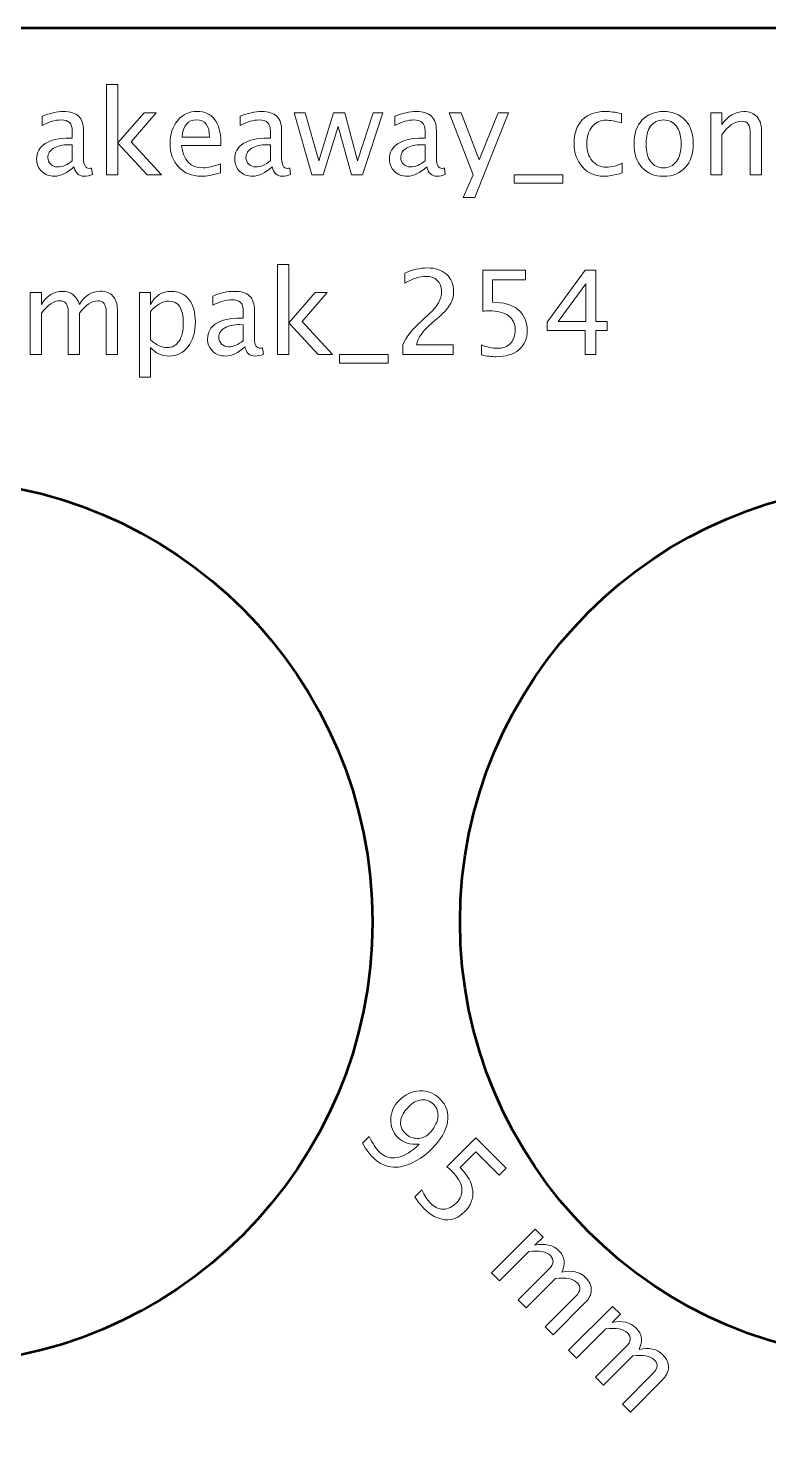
# Model space of a CAD drawing. Header units: centimetres. Extents: x -28.3 to 27.7, y -26.9 to 29.1.
# Drawn here: x 11.56 to 19.6, y -6.36 to 8.95 of the extents above; entities that cross this region are included whole.
import ezdxf

# ---------------------------------------------------------------- set-up
doc = ezdxf.new("R2010")
doc.units = ezdxf.units.CM
doc.header["$MEASUREMENT"] = 0
doc.layers.add('Layer 1', color=7, linetype='Continuous')

msp = doc.modelspace()

# ---------------------------------------------------------------- linework, layer by layer
at = {"layer": 'Layer 1', "lineweight": 53}
for centre, major_axis in [((10.5, -0.75), (0, 4.8)), ((21, -0.75), (0, 4.75))]:
    msp.add_ellipse(centre, major_axis=major_axis, ratio=1, dxfattribs=at)
msp.add_open_spline([(-6.7, -26.45), (-6.7, -26.45), (-6.7, 8.45), (-6.7, 8.45), (-6.7, 8.45), (-6.7, 8.72614), (-6.47614, 8.95), (-6.2, 8.95), (-6.2, 8.95), (-6.2, 8.95), (27.2, 8.95), (27.2, 8.95), (27.2, 8.95), (27.47614, 8.95), (27.7, 8.72614), (27.7, 8.45), (27.7, 8.45), (27.7, 8.45), (27.7, -26.45), (27.7, -26.45), (27.7, -26.45), (27.7, -26.72614), (27.47614, -26.95), (27.2, -26.95), (27.2, -26.95), (27.2, -26.95), (-6.2, -26.95), (-6.2, -26.95), (-6.2, -26.95), (-6.47614, -26.95), (-6.7, -26.72614), (-6.7, -26.45)], degree=3, knots=[0, 0, 0, 0, 0.11111111, 0.11111111, 0.11111111, 0.11111111, 0.22222222, 0.22222222, 0.22222222, 0.22222222, 0.33333333, 0.33333333, 0.33333333, 0.33333333, 0.44444444, 0.44444444, 0.44444444, 0.44444444, 0.55555556, 0.55555556, 0.55555556, 0.55555556, 0.66666667, 0.66666667, 0.66666667, 0.66666667, 0.77777778, 0.77777778, 0.77777778, 0.77777778, 1, 1, 1, 1], dxfattribs=at)
at = {"layer": 'Layer 1', "color": 5, "lineweight": 9}
for points, knots in [([(12.41229, 7.35875), (12.41229, 7.35875), (12.41229, 8.33792), (12.41229, 8.33792), (12.41229, 8.33792), (12.41229, 8.33792), (12.53421, 8.33792), (12.53421, 8.33792), (12.53421, 8.33792), (12.53421, 8.33792), (12.53421, 7.70525), (12.53421, 7.70525), (12.53421, 7.70525), (12.53421, 7.70525), (12.81996, 8.03185), (12.81996, 8.03185), (12.81996, 8.03185), (12.81996, 8.03185), (12.95162, 8.03185), (12.95162, 8.03185), (12.95162, 8.03185), (12.95162, 8.03185), (12.67857, 7.71774), (12.67857, 7.71774), (12.67857, 7.71774), (12.67857, 7.71774), (13.00877, 7.35875), (13.00877, 7.35875), (13.00877, 7.35875), (13.00877, 7.35875), (12.85171, 7.35875), (12.85171, 7.35875), (12.85171, 7.35875), (12.85171, 7.35875), (12.53421, 7.70398), (12.53421, 7.70398), (12.53421, 7.70398), (12.53421, 7.70398), (12.53421, 7.35875), (12.53421, 7.35875), (12.53421, 7.35875), (12.53421, 7.35875), (12.41229, 7.35875), (12.41229, 7.35875)], [0, 0, 0, 0, 0.08333333, 0.08333333, 0.08333333, 0.08333333, 0.16666667, 0.16666667, 0.16666667, 0.16666667, 0.25, 0.25, 0.25, 0.25, 0.33333333, 0.33333333, 0.33333333, 0.33333333, 0.41666667, 0.41666667, 0.41666667, 0.41666667, 0.5, 0.5, 0.5, 0.5, 0.58333333, 0.58333333, 0.58333333, 0.58333333, 0.66666667, 0.66666667, 0.66666667, 0.66666667, 0.75, 0.75, 0.75, 0.75, 0.83333333, 0.83333333, 0.83333333, 0.83333333, 1, 1, 1, 1]), ([(12.05796, 7.44448), (11.98473, 7.37717), (11.91424, 7.34351), (11.84651, 7.34351), (11.84651, 7.34351), (11.79084, 7.34351), (11.74448, 7.36087), (11.70787, 7.39579), (11.70787, 7.39579), (11.67104, 7.43072), (11.65262, 7.47474), (11.65262, 7.52787), (11.65262, 7.52787), (11.65262, 7.60132), (11.68352, 7.65784), (11.74533, 7.69721), (11.74533, 7.69721), (11.80714, 7.73658), (11.89583, 7.75626), (12.0114, 7.75626), (12.0114, 7.75626), (12.0114, 7.75626), (12.03997, 7.75626), (12.03997, 7.75626), (12.03997, 7.75626), (12.03997, 7.75626), (12.03997, 7.83733), (12.03997, 7.83733), (12.03997, 7.83733), (12.03997, 7.91543), (11.99933, 7.95438), (11.91784, 7.95438), (11.91784, 7.95438), (11.85476, 7.95438), (11.78576, 7.93448), (11.71104, 7.89469), (11.71104, 7.89469), (11.71104, 7.89469), (11.71104, 7.99502), (11.71104, 7.99502), (11.71104, 7.99502), (11.79317, 8.02889), (11.87064, 8.04582), (11.94324, 8.04582), (11.94324, 8.04582), (12.01796, 8.04582), (12.0732, 8.02889), (12.10855, 7.99481), (12.10855, 7.99481), (12.14411, 7.96073), (12.16189, 7.90824), (12.16189, 7.83733), (12.16189, 7.83733), (12.16189, 7.83733), (12.16189, 7.53316), (12.16189, 7.53316), (12.16189, 7.53316), (12.16189, 7.46353), (12.18327, 7.4286), (12.22624, 7.4286), (12.22624, 7.4286), (12.23153, 7.4286), (12.23936, 7.42945), (12.24973, 7.43114), (12.24973, 7.43114), (12.24973, 7.43114), (12.25841, 7.36341), (12.25841, 7.36341), (12.25841, 7.36341), (12.23068, 7.35007), (12.2002, 7.34351), (12.16676, 7.34351), (12.16676, 7.34351), (12.10982, 7.34351), (12.07363, 7.37717), (12.05796, 7.44448)], [0, 0, 0, 0, 0.05, 0.05, 0.05, 0.05, 0.1, 0.1, 0.1, 0.1, 0.15, 0.15, 0.15, 0.15, 0.2, 0.2, 0.2, 0.2, 0.25, 0.25, 0.25, 0.25, 0.3, 0.3, 0.3, 0.3, 0.35, 0.35, 0.35, 0.35, 0.4, 0.4, 0.4, 0.4, 0.45, 0.45, 0.45, 0.45, 0.5, 0.5, 0.5, 0.5, 0.55, 0.55, 0.55, 0.55, 0.6, 0.6, 0.6, 0.6, 0.65, 0.65, 0.65, 0.65, 0.7, 0.7, 0.7, 0.7, 0.75, 0.75, 0.75, 0.75, 0.8, 0.8, 0.8, 0.8, 0.85, 0.85, 0.85, 0.85, 0.9, 0.9, 0.9, 0.9, 1, 1, 1, 1]), ([(13.64864, 7.38034), (13.56673, 7.35579), (13.49666, 7.34351), (13.43824, 7.34351), (13.43824, 7.34351), (13.33855, 7.34351), (13.25748, 7.37653), (13.19504, 7.44236), (13.19504, 7.44236), (13.1326, 7.50819), (13.10127, 7.59349), (13.10127, 7.69848), (13.10127, 7.69848), (13.10127, 7.80029), (13.12879, 7.8839), (13.18403, 7.9493), (13.18403, 7.9493), (13.23928, 8.01449), (13.30997, 8.04709), (13.39612, 8.04709), (13.39612, 8.04709), (13.47761, 8.04709), (13.54069, 8.01809), (13.58514, 7.9601), (13.58514, 7.9601), (13.62959, 7.9021), (13.65182, 7.81997), (13.65182, 7.7135), (13.65182, 7.7135), (13.65182, 7.7135), (13.65118, 7.67625), (13.65118, 7.67625), (13.65118, 7.67625), (13.65118, 7.67625), (13.22573, 7.67625), (13.22573, 7.67625), (13.22573, 7.67625), (13.24351, 7.51538), (13.32204, 7.43495), (13.4611, 7.43495), (13.4611, 7.43495), (13.51212, 7.43495), (13.57456, 7.44934), (13.64864, 7.47813), (13.64864, 7.47813), (13.64864, 7.47813), (13.64864, 7.38034), (13.64864, 7.38034)], [0, 0, 0, 0, 0.07692308, 0.07692308, 0.07692308, 0.07692308, 0.15384615, 0.15384615, 0.15384615, 0.15384615, 0.23076923, 0.23076923, 0.23076923, 0.23076923, 0.30769231, 0.30769231, 0.30769231, 0.30769231, 0.38461538, 0.38461538, 0.38461538, 0.38461538, 0.46153846, 0.46153846, 0.46153846, 0.46153846, 0.53846154, 0.53846154, 0.53846154, 0.53846154, 0.61538462, 0.61538462, 0.61538462, 0.61538462, 0.69230769, 0.69230769, 0.69230769, 0.69230769, 0.76923077, 0.76923077, 0.76923077, 0.76923077, 0.84615385, 0.84615385, 0.84615385, 0.84615385, 1, 1, 1, 1]), ([(14.20913, 7.44448), (14.1359, 7.37717), (14.06541, 7.34351), (13.99768, 7.34351), (13.99768, 7.34351), (13.94201, 7.34351), (13.89565, 7.36087), (13.85904, 7.39579), (13.85904, 7.39579), (13.82221, 7.43072), (13.80379, 7.47474), (13.80379, 7.52787), (13.80379, 7.52787), (13.80379, 7.60132), (13.83469, 7.65784), (13.8965, 7.69721), (13.8965, 7.69721), (13.95831, 7.73658), (14.047, 7.75626), (14.16257, 7.75626), (14.16257, 7.75626), (14.16257, 7.75626), (14.19114, 7.75626), (14.19114, 7.75626), (14.19114, 7.75626), (14.19114, 7.75626), (14.19114, 7.83733), (14.19114, 7.83733), (14.19114, 7.83733), (14.19114, 7.91543), (14.1505, 7.95438), (14.06901, 7.95438), (14.06901, 7.95438), (14.00593, 7.95438), (13.93693, 7.93448), (13.86221, 7.89469), (13.86221, 7.89469), (13.86221, 7.89469), (13.86221, 7.99502), (13.86221, 7.99502), (13.86221, 7.99502), (13.94434, 8.02889), (14.02181, 8.04582), (14.09441, 8.04582), (14.09441, 8.04582), (14.16913, 8.04582), (14.22437, 8.02889), (14.25972, 7.99481), (14.25972, 7.99481), (14.29528, 7.96073), (14.31306, 7.90824), (14.31306, 7.83733), (14.31306, 7.83733), (14.31306, 7.83733), (14.31306, 7.53316), (14.31306, 7.53316), (14.31306, 7.53316), (14.31306, 7.46353), (14.33444, 7.4286), (14.37741, 7.4286), (14.37741, 7.4286), (14.3827, 7.4286), (14.39053, 7.42945), (14.4009, 7.43114), (14.4009, 7.43114), (14.4009, 7.43114), (14.40958, 7.36341), (14.40958, 7.36341), (14.40958, 7.36341), (14.38185, 7.35007), (14.35137, 7.34351), (14.31793, 7.34351), (14.31793, 7.34351), (14.26099, 7.34351), (14.2248, 7.37717), (14.20913, 7.44448)], [0, 0, 0, 0, 0.05, 0.05, 0.05, 0.05, 0.1, 0.1, 0.1, 0.1, 0.15, 0.15, 0.15, 0.15, 0.2, 0.2, 0.2, 0.2, 0.25, 0.25, 0.25, 0.25, 0.3, 0.3, 0.3, 0.3, 0.35, 0.35, 0.35, 0.35, 0.4, 0.4, 0.4, 0.4, 0.45, 0.45, 0.45, 0.45, 0.5, 0.5, 0.5, 0.5, 0.55, 0.55, 0.55, 0.55, 0.6, 0.6, 0.6, 0.6, 0.65, 0.65, 0.65, 0.65, 0.7, 0.7, 0.7, 0.7, 0.75, 0.75, 0.75, 0.75, 0.8, 0.8, 0.8, 0.8, 0.85, 0.85, 0.85, 0.85, 0.9, 0.9, 0.9, 0.9, 1, 1, 1, 1]), ([(14.6422, 7.35875), (14.6422, 7.35875), (14.44916, 8.03185), (14.44916, 8.03185), (14.44916, 8.03185), (14.44916, 8.03185), (14.56812, 8.03185), (14.56812, 8.03185), (14.56812, 8.03185), (14.56812, 8.03185), (14.71607, 7.50925), (14.71607, 7.50925), (14.71607, 7.50925), (14.71607, 7.50925), (14.87567, 8.03185), (14.87567, 8.03185), (14.87567, 8.03185), (14.87567, 8.03185), (14.99759, 8.03185), (14.99759, 8.03185), (14.99759, 8.03185), (14.99759, 8.03185), (15.13792, 7.51009), (15.13792, 7.51009), (15.13792, 7.51009), (15.13792, 7.51009), (15.30768, 8.03185), (15.30768, 8.03185), (15.30768, 8.03185), (15.30768, 8.03185), (15.41182, 8.03185), (15.41182, 8.03185), (15.41182, 8.03185), (15.41182, 8.03185), (15.19211, 7.35875), (15.19211, 7.35875), (15.19211, 7.35875), (15.19211, 7.35875), (15.07019, 7.35875), (15.07019, 7.35875), (15.07019, 7.35875), (15.07019, 7.35875), (14.92583, 7.88368), (14.92583, 7.88368), (14.92583, 7.88368), (14.92583, 7.88368), (14.76412, 7.35875), (14.76412, 7.35875), (14.76412, 7.35875), (14.76412, 7.35875), (14.6422, 7.35875), (14.6422, 7.35875)], [0, 0, 0, 0, 0.07142857, 0.07142857, 0.07142857, 0.07142857, 0.14285714, 0.14285714, 0.14285714, 0.14285714, 0.21428571, 0.21428571, 0.21428571, 0.21428571, 0.28571429, 0.28571429, 0.28571429, 0.28571429, 0.35714286, 0.35714286, 0.35714286, 0.35714286, 0.42857143, 0.42857143, 0.42857143, 0.42857143, 0.5, 0.5, 0.5, 0.5, 0.57142857, 0.57142857, 0.57142857, 0.57142857, 0.64285714, 0.64285714, 0.64285714, 0.64285714, 0.71428571, 0.71428571, 0.71428571, 0.71428571, 0.78571429, 0.78571429, 0.78571429, 0.78571429, 0.85714286, 0.85714286, 0.85714286, 0.85714286, 1, 1, 1, 1]), ([(15.88892, 7.44448), (15.81569, 7.37717), (15.7452, 7.34351), (15.67747, 7.34351), (15.67747, 7.34351), (15.6218, 7.34351), (15.57544, 7.36087), (15.53883, 7.39579), (15.53883, 7.39579), (15.502, 7.43072), (15.48358, 7.47474), (15.48358, 7.52787), (15.48358, 7.52787), (15.48358, 7.60132), (15.51448, 7.65784), (15.57629, 7.69721), (15.57629, 7.69721), (15.6381, 7.73658), (15.72679, 7.75626), (15.84236, 7.75626), (15.84236, 7.75626), (15.84236, 7.75626), (15.87093, 7.75626), (15.87093, 7.75626), (15.87093, 7.75626), (15.87093, 7.75626), (15.87093, 7.83733), (15.87093, 7.83733), (15.87093, 7.83733), (15.87093, 7.91543), (15.83029, 7.95438), (15.7488, 7.95438), (15.7488, 7.95438), (15.68572, 7.95438), (15.61672, 7.93448), (15.542, 7.89469), (15.542, 7.89469), (15.542, 7.89469), (15.542, 7.99502), (15.542, 7.99502), (15.542, 7.99502), (15.62413, 8.02889), (15.7016, 8.04582), (15.7742, 8.04582), (15.7742, 8.04582), (15.84892, 8.04582), (15.90416, 8.02889), (15.93951, 7.99481), (15.93951, 7.99481), (15.97507, 7.96073), (15.99285, 7.90824), (15.99285, 7.83733), (15.99285, 7.83733), (15.99285, 7.83733), (15.99285, 7.53316), (15.99285, 7.53316), (15.99285, 7.53316), (15.99285, 7.46353), (16.01423, 7.4286), (16.0572, 7.4286), (16.0572, 7.4286), (16.06249, 7.4286), (16.07032, 7.42945), (16.08069, 7.43114), (16.08069, 7.43114), (16.08069, 7.43114), (16.08937, 7.36341), (16.08937, 7.36341), (16.08937, 7.36341), (16.06164, 7.35007), (16.03116, 7.34351), (15.99772, 7.34351), (15.99772, 7.34351), (15.94078, 7.34351), (15.90459, 7.37717), (15.88892, 7.44448)], [0, 0, 0, 0, 0.05, 0.05, 0.05, 0.05, 0.1, 0.1, 0.1, 0.1, 0.15, 0.15, 0.15, 0.15, 0.2, 0.2, 0.2, 0.2, 0.25, 0.25, 0.25, 0.25, 0.3, 0.3, 0.3, 0.3, 0.35, 0.35, 0.35, 0.35, 0.4, 0.4, 0.4, 0.4, 0.45, 0.45, 0.45, 0.45, 0.5, 0.5, 0.5, 0.5, 0.55, 0.55, 0.55, 0.55, 0.6, 0.6, 0.6, 0.6, 0.65, 0.65, 0.65, 0.65, 0.7, 0.7, 0.7, 0.7, 0.75, 0.75, 0.75, 0.75, 0.8, 0.8, 0.8, 0.8, 0.85, 0.85, 0.85, 0.85, 0.9, 0.9, 0.9, 0.9, 1, 1, 1, 1]), ([(16.28304, 7.11364), (16.28304, 7.11364), (16.39226, 7.3579), (16.39226, 7.3579), (16.39226, 7.3579), (16.39226, 7.3579), (16.13149, 8.03185), (16.13149, 8.03185), (16.13149, 8.03185), (16.13149, 8.03185), (16.2623, 8.03185), (16.2623, 8.03185), (16.2623, 8.03185), (16.2623, 8.03185), (16.45619, 7.52216), (16.45619, 7.52216), (16.45619, 7.52216), (16.45619, 7.52216), (16.66299, 8.03185), (16.66299, 8.03185), (16.66299, 8.03185), (16.66299, 8.03185), (16.77792, 8.03185), (16.77792, 8.03185), (16.77792, 8.03185), (16.77792, 8.03185), (16.41004, 7.11364), (16.41004, 7.11364), (16.41004, 7.11364), (16.41004, 7.11364), (16.28304, 7.11364), (16.28304, 7.11364)], [0, 0, 0, 0, 0.11111111, 0.11111111, 0.11111111, 0.11111111, 0.22222222, 0.22222222, 0.22222222, 0.22222222, 0.33333333, 0.33333333, 0.33333333, 0.33333333, 0.44444444, 0.44444444, 0.44444444, 0.44444444, 0.55555556, 0.55555556, 0.55555556, 0.55555556, 0.66666667, 0.66666667, 0.66666667, 0.66666667, 0.77777778, 0.77777778, 0.77777778, 0.77777778, 1, 1, 1, 1]), ([(18.00919, 7.37907), (17.93024, 7.35536), (17.86208, 7.34351), (17.80472, 7.34351), (17.80472, 7.34351), (17.7137, 7.34351), (17.63835, 7.37717), (17.57845, 7.44426), (17.57845, 7.44426), (17.51855, 7.51157), (17.48849, 7.59645), (17.48849, 7.69869), (17.48849, 7.69869), (17.48849, 7.80791), (17.51812, 7.89321), (17.57739, 7.95417), (17.57739, 7.95417), (17.63666, 8.01534), (17.71942, 8.04582), (17.82568, 8.04582), (17.82568, 8.04582), (17.87796, 8.04582), (17.9368, 8.03862), (18.00157, 8.02423), (18.00157, 8.02423), (18.00157, 8.02423), (18.00157, 7.92136), (18.00157, 7.92136), (18.00157, 7.92136), (17.93278, 7.94168), (17.87669, 7.95184), (17.83351, 7.95184), (17.83351, 7.95184), (17.77085, 7.95184), (17.72069, 7.92835), (17.68322, 7.88157), (17.68322, 7.88157), (17.64576, 7.83479), (17.62692, 7.77235), (17.62692, 7.69445), (17.62692, 7.69445), (17.62692, 7.61889), (17.64639, 7.55793), (17.68513, 7.51115), (17.68513, 7.51115), (17.72386, 7.46458), (17.77445, 7.4413), (17.83732, 7.4413), (17.83732, 7.4413), (17.89299, 7.4413), (17.95014, 7.45569), (18.00919, 7.48448), (18.00919, 7.48448), (18.00919, 7.48448), (18.00919, 7.37907), (18.00919, 7.37907)], [0, 0, 0, 0, 0.06666667, 0.06666667, 0.06666667, 0.06666667, 0.13333333, 0.13333333, 0.13333333, 0.13333333, 0.2, 0.2, 0.2, 0.2, 0.26666667, 0.26666667, 0.26666667, 0.26666667, 0.33333333, 0.33333333, 0.33333333, 0.33333333, 0.4, 0.4, 0.4, 0.4, 0.46666667, 0.46666667, 0.46666667, 0.46666667, 0.53333333, 0.53333333, 0.53333333, 0.53333333, 0.6, 0.6, 0.6, 0.6, 0.66666667, 0.66666667, 0.66666667, 0.66666667, 0.73333333, 0.73333333, 0.73333333, 0.73333333, 0.8, 0.8, 0.8, 0.8, 0.86666667, 0.86666667, 0.86666667, 0.86666667, 1, 1, 1, 1]), ([(18.46025, 7.34351), (18.3614, 7.34351), (18.28309, 7.37505), (18.22551, 7.43813), (18.22551, 7.43813), (18.16773, 7.5012), (18.13894, 7.58693), (18.13894, 7.69509), (18.13894, 7.69509), (18.13894, 7.80304), (18.16773, 7.88855), (18.22551, 7.95142), (18.22551, 7.95142), (18.28309, 8.01428), (18.3614, 8.04582), (18.46025, 8.04582), (18.46025, 8.04582), (18.5591, 8.04582), (18.63742, 8.01428), (18.69499, 7.95142), (18.69499, 7.95142), (18.75277, 7.88855), (18.78156, 7.80304), (18.78156, 7.69509), (18.78156, 7.69509), (18.78156, 7.58693), (18.75277, 7.5012), (18.69499, 7.43813), (18.69499, 7.43813), (18.63742, 7.37505), (18.5591, 7.34351), (18.46025, 7.34351)], [0, 0, 0, 0, 0.11111111, 0.11111111, 0.11111111, 0.11111111, 0.22222222, 0.22222222, 0.22222222, 0.22222222, 0.33333333, 0.33333333, 0.33333333, 0.33333333, 0.44444444, 0.44444444, 0.44444444, 0.44444444, 0.55555556, 0.55555556, 0.55555556, 0.55555556, 0.66666667, 0.66666667, 0.66666667, 0.66666667, 0.77777778, 0.77777778, 0.77777778, 0.77777778, 1, 1, 1, 1]), ([(18.97248, 7.35875), (18.97248, 7.35875), (18.97248, 8.03185), (18.97248, 8.03185), (18.97248, 8.03185), (18.97248, 8.03185), (19.0944, 8.03185), (19.0944, 8.03185), (19.0944, 8.03185), (19.0944, 8.03185), (19.0944, 7.90464), (19.0944, 7.90464), (19.0944, 7.90464), (19.15896, 7.99883), (19.23812, 8.04582), (19.33168, 8.04582), (19.33168, 8.04582), (19.39052, 8.04582), (19.4373, 8.02741), (19.4718, 7.99036), (19.4718, 7.99036), (19.5063, 7.95353), (19.52366, 7.90379), (19.52366, 7.84156), (19.52366, 7.84156), (19.52366, 7.84156), (19.52366, 7.35875), (19.52366, 7.35875), (19.52366, 7.35875), (19.52366, 7.35875), (19.40174, 7.35875), (19.40174, 7.35875), (19.40174, 7.35875), (19.40174, 7.35875), (19.40174, 7.80177), (19.40174, 7.80177), (19.40174, 7.80177), (19.40174, 7.85172), (19.39433, 7.88728), (19.37973, 7.90845), (19.37973, 7.90845), (19.36491, 7.92983), (19.34057, 7.94041), (19.30649, 7.94041), (19.30649, 7.94041), (19.23156, 7.94041), (19.16086, 7.89152), (19.0944, 7.79373), (19.0944, 7.79373), (19.0944, 7.79373), (19.0944, 7.35875), (19.0944, 7.35875), (19.0944, 7.35875), (19.0944, 7.35875), (18.97248, 7.35875), (18.97248, 7.35875)], [0, 0, 0, 0, 0.06666667, 0.06666667, 0.06666667, 0.06666667, 0.13333333, 0.13333333, 0.13333333, 0.13333333, 0.2, 0.2, 0.2, 0.2, 0.26666667, 0.26666667, 0.26666667, 0.26666667, 0.33333333, 0.33333333, 0.33333333, 0.33333333, 0.4, 0.4, 0.4, 0.4, 0.46666667, 0.46666667, 0.46666667, 0.46666667, 0.53333333, 0.53333333, 0.53333333, 0.53333333, 0.6, 0.6, 0.6, 0.6, 0.66666667, 0.66666667, 0.66666667, 0.66666667, 0.73333333, 0.73333333, 0.73333333, 0.73333333, 0.8, 0.8, 0.8, 0.8, 0.86666667, 0.86666667, 0.86666667, 0.86666667, 1, 1, 1, 1]), ([(13.23208, 7.76769), (13.23208, 7.76769), (13.52926, 7.76769), (13.52926, 7.76769), (13.52926, 7.76769), (13.52926, 7.893), (13.48248, 7.95565), (13.38914, 7.95565), (13.38914, 7.95565), (13.29516, 7.95565), (13.24288, 7.893), (13.23208, 7.76769)], [0, 0, 0, 0, 0.25, 0.25, 0.25, 0.25, 0.5, 0.5, 0.5, 0.5, 1, 1, 1, 1]), ([(18.46004, 7.43495), (18.52036, 7.43495), (18.56735, 7.4576), (18.6008, 7.50311), (18.6008, 7.50311), (18.63403, 7.5484), (18.65075, 7.61254), (18.65075, 7.69509), (18.65075, 7.69509), (18.65075, 7.77743), (18.63403, 7.84135), (18.6008, 7.88665), (18.6008, 7.88665), (18.56735, 7.93173), (18.52036, 7.95438), (18.46004, 7.95438), (18.46004, 7.95438), (18.3995, 7.95438), (18.35251, 7.93173), (18.31949, 7.88665), (18.31949, 7.88665), (18.28626, 7.84135), (18.26975, 7.77743), (18.26975, 7.69509), (18.26975, 7.69509), (18.26975, 7.61254), (18.28626, 7.5484), (18.31949, 7.50311), (18.31949, 7.50311), (18.35251, 7.4576), (18.3995, 7.43495), (18.46004, 7.43495)], [0, 0, 0, 0, 0.11111111, 0.11111111, 0.11111111, 0.11111111, 0.22222222, 0.22222222, 0.22222222, 0.22222222, 0.33333333, 0.33333333, 0.33333333, 0.33333333, 0.44444444, 0.44444444, 0.44444444, 0.44444444, 0.55555556, 0.55555556, 0.55555556, 0.55555556, 0.66666667, 0.66666667, 0.66666667, 0.66666667, 0.77777778, 0.77777778, 0.77777778, 0.77777778, 1, 1, 1, 1]), ([(12.03997, 7.51094), (12.03997, 7.51094), (12.03997, 7.68387), (12.03997, 7.68387), (12.03997, 7.68387), (12.03997, 7.68387), (12.00081, 7.68514), (12.00081, 7.68514), (12.00081, 7.68514), (11.93308, 7.68514), (11.87847, 7.67265), (11.83677, 7.64768), (11.83677, 7.64768), (11.79528, 7.62249), (11.77454, 7.58926), (11.77454, 7.54777), (11.77454, 7.54777), (11.77454, 7.51877), (11.78491, 7.49422), (11.80544, 7.47411), (11.80544, 7.47411), (11.82619, 7.454), (11.85138, 7.44384), (11.88122, 7.44384), (11.88122, 7.44384), (11.93202, 7.44384), (11.98494, 7.46628), (12.03997, 7.51094)], [0, 0, 0, 0, 0.125, 0.125, 0.125, 0.125, 0.25, 0.25, 0.25, 0.25, 0.375, 0.375, 0.375, 0.375, 0.5, 0.5, 0.5, 0.5, 0.625, 0.625, 0.625, 0.625, 0.75, 0.75, 0.75, 0.75, 1, 1, 1, 1]), ([(14.19114, 7.51094), (14.19114, 7.51094), (14.19114, 7.68387), (14.19114, 7.68387), (14.19114, 7.68387), (14.19114, 7.68387), (14.15198, 7.68514), (14.15198, 7.68514), (14.15198, 7.68514), (14.08425, 7.68514), (14.02964, 7.67265), (13.98794, 7.64768), (13.98794, 7.64768), (13.94645, 7.62249), (13.92571, 7.58926), (13.92571, 7.54777), (13.92571, 7.54777), (13.92571, 7.51877), (13.93608, 7.49422), (13.95661, 7.47411), (13.95661, 7.47411), (13.97736, 7.454), (14.00255, 7.44384), (14.03239, 7.44384), (14.03239, 7.44384), (14.08319, 7.44384), (14.13611, 7.46628), (14.19114, 7.51094)], [0, 0, 0, 0, 0.125, 0.125, 0.125, 0.125, 0.25, 0.25, 0.25, 0.25, 0.375, 0.375, 0.375, 0.375, 0.5, 0.5, 0.5, 0.5, 0.625, 0.625, 0.625, 0.625, 0.75, 0.75, 0.75, 0.75, 1, 1, 1, 1]), ([(15.87093, 7.51094), (15.87093, 7.51094), (15.87093, 7.68387), (15.87093, 7.68387), (15.87093, 7.68387), (15.87093, 7.68387), (15.83177, 7.68514), (15.83177, 7.68514), (15.83177, 7.68514), (15.76404, 7.68514), (15.70943, 7.67265), (15.66773, 7.64768), (15.66773, 7.64768), (15.62624, 7.62249), (15.6055, 7.58926), (15.6055, 7.54777), (15.6055, 7.54777), (15.6055, 7.51877), (15.61587, 7.49422), (15.6364, 7.47411), (15.6364, 7.47411), (15.65715, 7.454), (15.68234, 7.44384), (15.71218, 7.44384), (15.71218, 7.44384), (15.76298, 7.44384), (15.8159, 7.46628), (15.87093, 7.51094)], [0, 0, 0, 0, 0.125, 0.125, 0.125, 0.125, 0.25, 0.25, 0.25, 0.25, 0.375, 0.375, 0.375, 0.375, 0.5, 0.5, 0.5, 0.5, 0.625, 0.625, 0.625, 0.625, 0.75, 0.75, 0.75, 0.75, 1, 1, 1, 1]), ([(16.83825, 7.26731), (16.83825, 7.26731), (16.83825, 7.35875), (16.83825, 7.35875), (16.83825, 7.35875), (16.83825, 7.35875), (17.36657, 7.35875), (17.36657, 7.35875), (17.36657, 7.35875), (17.36657, 7.35875), (17.36657, 7.26731), (17.36657, 7.26731), (17.36657, 7.26731), (17.36657, 7.26731), (16.83825, 7.26731), (16.83825, 7.26731)], [0, 0, 0, 0, 0.2, 0.2, 0.2, 0.2, 0.4, 0.4, 0.4, 0.4, 0.6, 0.6, 0.6, 0.6, 1, 1, 1, 1]), ([(14.26829, 5.40718), (14.26829, 5.40718), (14.26829, 6.38635), (14.26829, 6.38635), (14.26829, 6.38635), (14.26829, 6.38635), (14.39021, 6.38635), (14.39021, 6.38635), (14.39021, 6.38635), (14.39021, 6.38635), (14.39021, 5.75368), (14.39021, 5.75368), (14.39021, 5.75368), (14.39021, 5.75368), (14.67596, 6.08028), (14.67596, 6.08028), (14.67596, 6.08028), (14.67596, 6.08028), (14.80762, 6.08028), (14.80762, 6.08028), (14.80762, 6.08028), (14.80762, 6.08028), (14.53457, 5.76617), (14.53457, 5.76617), (14.53457, 5.76617), (14.53457, 5.76617), (14.86477, 5.40718), (14.86477, 5.40718), (14.86477, 5.40718), (14.86477, 5.40718), (14.70771, 5.40718), (14.70771, 5.40718), (14.70771, 5.40718), (14.70771, 5.40718), (14.39021, 5.75241), (14.39021, 5.75241), (14.39021, 5.75241), (14.39021, 5.75241), (14.39021, 5.40718), (14.39021, 5.40718), (14.39021, 5.40718), (14.39021, 5.40718), (14.26829, 5.40718), (14.26829, 5.40718)], [0, 0, 0, 0, 0.08333333, 0.08333333, 0.08333333, 0.08333333, 0.16666667, 0.16666667, 0.16666667, 0.16666667, 0.25, 0.25, 0.25, 0.25, 0.33333333, 0.33333333, 0.33333333, 0.33333333, 0.41666667, 0.41666667, 0.41666667, 0.41666667, 0.5, 0.5, 0.5, 0.5, 0.58333333, 0.58333333, 0.58333333, 0.58333333, 0.66666667, 0.66666667, 0.66666667, 0.66666667, 0.75, 0.75, 0.75, 0.75, 0.83333333, 0.83333333, 0.83333333, 0.83333333, 1, 1, 1, 1]), ([(15.6291, 5.40718), (15.6291, 5.40718), (15.6291, 5.51386), (15.6291, 5.51386), (15.6291, 5.51386), (15.66466, 5.59705), (15.73642, 5.68785), (15.84458, 5.78585), (15.84458, 5.78585), (15.84458, 5.78585), (15.91443, 5.84851), (15.91443, 5.84851), (15.91443, 5.84851), (16.00439, 5.93021), (16.04947, 6.01107), (16.04947, 6.0915), (16.04947, 6.0915), (16.04947, 6.14293), (16.03402, 6.18315), (16.00333, 6.21257), (16.00333, 6.21257), (15.97264, 6.24199), (15.93009, 6.25681), (15.87612, 6.25681), (15.87612, 6.25681), (15.81304, 6.25681), (15.73832, 6.23268), (15.65196, 6.18442), (15.65196, 6.18442), (15.65196, 6.18442), (15.65196, 6.2911), (15.65196, 6.2911), (15.65196, 6.2911), (15.73345, 6.3292), (15.81452, 6.34825), (15.89538, 6.34825), (15.89538, 6.34825), (15.98131, 6.34825), (16.05032, 6.32518), (16.10239, 6.27882), (16.10239, 6.27882), (16.15425, 6.23247), (16.18028, 6.17109), (16.18028, 6.09446), (16.18028, 6.09446), (16.18028, 6.03943), (16.16716, 5.99053), (16.14091, 5.94799), (16.14091, 5.94799), (16.11445, 5.90523), (16.06556, 5.85359), (15.9938, 5.79263), (15.9938, 5.79263), (15.9938, 5.79263), (15.9466, 5.75241), (15.9466, 5.75241), (15.9466, 5.75241), (15.84839, 5.66922), (15.79166, 5.58964), (15.77642, 5.51386), (15.77642, 5.51386), (15.77642, 5.51386), (16.17647, 5.51386), (16.17647, 5.51386), (16.17647, 5.51386), (16.17647, 5.51386), (16.17647, 5.40718), (16.17647, 5.40718), (16.17647, 5.40718), (16.17647, 5.40718), (15.6291, 5.40718), (15.6291, 5.40718)], [0, 0, 0, 0, 0.05263158, 0.05263158, 0.05263158, 0.05263158, 0.10526316, 0.10526316, 0.10526316, 0.10526316, 0.15789474, 0.15789474, 0.15789474, 0.15789474, 0.21052632, 0.21052632, 0.21052632, 0.21052632, 0.26315789, 0.26315789, 0.26315789, 0.26315789, 0.31578947, 0.31578947, 0.31578947, 0.31578947, 0.36842105, 0.36842105, 0.36842105, 0.36842105, 0.42105263, 0.42105263, 0.42105263, 0.42105263, 0.47368421, 0.47368421, 0.47368421, 0.47368421, 0.52631579, 0.52631579, 0.52631579, 0.52631579, 0.57894737, 0.57894737, 0.57894737, 0.57894737, 0.63157895, 0.63157895, 0.63157895, 0.63157895, 0.68421053, 0.68421053, 0.68421053, 0.68421053, 0.73684211, 0.73684211, 0.73684211, 0.73684211, 0.78947368, 0.78947368, 0.78947368, 0.78947368, 0.84210526, 0.84210526, 0.84210526, 0.84210526, 0.89473684, 0.89473684, 0.89473684, 0.89473684, 1, 1, 1, 1]), ([(16.48169, 5.40337), (16.48169, 5.40337), (16.48169, 5.51259), (16.48169, 5.51259), (16.48169, 5.51259), (16.54244, 5.48804), (16.60001, 5.47576), (16.65505, 5.47576), (16.65505, 5.47576), (16.71516, 5.47576), (16.76257, 5.49354), (16.79707, 5.5291), (16.79707, 5.5291), (16.83158, 5.56466), (16.84872, 5.61356), (16.84872, 5.67579), (16.84872, 5.67579), (16.84872, 5.74267), (16.82438, 5.7939), (16.7757, 5.82924), (16.7757, 5.82924), (16.72701, 5.86459), (16.65653, 5.88216), (16.56445, 5.88216), (16.56445, 5.88216), (16.54307, 5.88216), (16.52043, 5.88068), (16.49693, 5.87772), (16.49693, 5.87772), (16.49693, 5.87772), (16.49693, 6.32539), (16.49693, 6.32539), (16.49693, 6.32539), (16.49693, 6.32539), (16.96175, 6.32539), (16.96175, 6.32539), (16.96175, 6.32539), (16.96175, 6.32539), (16.96175, 6.21871), (16.96175, 6.21871), (16.96175, 6.21871), (16.96175, 6.21871), (16.60361, 6.21871), (16.60361, 6.21871), (16.60361, 6.21871), (16.60361, 6.21871), (16.60361, 5.97614), (16.60361, 5.97614), (16.60361, 5.97614), (16.72172, 5.97614), (16.8138, 5.94905), (16.88005, 5.89486), (16.88005, 5.89486), (16.9463, 5.84089), (16.97953, 5.76596), (16.97953, 5.67007), (16.97953, 5.67007), (16.97953, 5.58075), (16.94947, 5.5109), (16.88936, 5.46031), (16.88936, 5.46031), (16.82925, 5.40972), (16.74627, 5.38432), (16.64044, 5.38432), (16.64044, 5.38432), (16.59324, 5.38432), (16.54032, 5.39067), (16.48169, 5.40337)], [0, 0, 0, 0, 0.05555556, 0.05555556, 0.05555556, 0.05555556, 0.11111111, 0.11111111, 0.11111111, 0.11111111, 0.16666667, 0.16666667, 0.16666667, 0.16666667, 0.22222222, 0.22222222, 0.22222222, 0.22222222, 0.27777778, 0.27777778, 0.27777778, 0.27777778, 0.33333333, 0.33333333, 0.33333333, 0.33333333, 0.38888889, 0.38888889, 0.38888889, 0.38888889, 0.44444444, 0.44444444, 0.44444444, 0.44444444, 0.5, 0.5, 0.5, 0.5, 0.55555556, 0.55555556, 0.55555556, 0.55555556, 0.61111111, 0.61111111, 0.61111111, 0.61111111, 0.66666667, 0.66666667, 0.66666667, 0.66666667, 0.72222222, 0.72222222, 0.72222222, 0.72222222, 0.77777778, 0.77777778, 0.77777778, 0.77777778, 0.83333333, 0.83333333, 0.83333333, 0.83333333, 0.88888889, 0.88888889, 0.88888889, 0.88888889, 1, 1, 1, 1]), ([(17.6086, 5.40718), (17.6086, 5.40718), (17.6086, 5.66753), (17.6086, 5.66753), (17.6086, 5.66753), (17.6086, 5.66753), (17.19458, 5.66753), (17.19458, 5.66753), (17.19458, 5.66753), (17.19458, 5.66753), (17.19458, 5.76024), (17.19458, 5.76024), (17.19458, 5.76024), (17.19458, 5.76024), (17.6086, 6.32539), (17.6086, 6.32539), (17.6086, 6.32539), (17.6086, 6.32539), (17.7229, 6.32539), (17.7229, 6.32539), (17.7229, 6.32539), (17.7229, 6.32539), (17.7229, 5.76786), (17.7229, 5.76786), (17.7229, 5.76786), (17.7229, 5.76786), (17.84609, 5.76786), (17.84609, 5.76786), (17.84609, 5.76786), (17.84609, 5.76786), (17.84609, 5.66753), (17.84609, 5.66753), (17.84609, 5.66753), (17.84609, 5.66753), (17.7229, 5.66753), (17.7229, 5.66753), (17.7229, 5.66753), (17.7229, 5.66753), (17.7229, 5.40718), (17.7229, 5.40718), (17.7229, 5.40718), (17.7229, 5.40718), (17.6086, 5.40718), (17.6086, 5.40718)], [0, 0, 0, 0, 0.08333333, 0.08333333, 0.08333333, 0.08333333, 0.16666667, 0.16666667, 0.16666667, 0.16666667, 0.25, 0.25, 0.25, 0.25, 0.33333333, 0.33333333, 0.33333333, 0.33333333, 0.41666667, 0.41666667, 0.41666667, 0.41666667, 0.5, 0.5, 0.5, 0.5, 0.58333333, 0.58333333, 0.58333333, 0.58333333, 0.66666667, 0.66666667, 0.66666667, 0.66666667, 0.75, 0.75, 0.75, 0.75, 0.83333333, 0.83333333, 0.83333333, 0.83333333, 1, 1, 1, 1]), ([(17.31502, 5.76786), (17.31502, 5.76786), (17.61622, 5.76786), (17.61622, 5.76786), (17.61622, 5.76786), (17.61622, 5.76786), (17.61622, 6.17468), (17.61622, 6.17468), (17.61622, 6.17468), (17.61622, 6.17468), (17.31502, 5.76786), (17.31502, 5.76786)], [0, 0, 0, 0, 0.25, 0.25, 0.25, 0.25, 0.5, 0.5, 0.5, 0.5, 1, 1, 1, 1]), ([(11.58203, 5.40718), (11.58203, 5.40718), (11.58203, 6.08028), (11.58203, 6.08028), (11.58203, 6.08028), (11.58203, 6.08028), (11.70395, 6.08028), (11.70395, 6.08028), (11.70395, 6.08028), (11.70395, 6.08028), (11.70395, 5.95307), (11.70395, 5.95307), (11.70395, 5.95307), (11.76343, 6.04726), (11.83963, 6.09425), (11.93297, 6.09425), (11.93297, 6.09425), (12.02293, 6.09425), (12.0841, 6.04726), (12.1167, 5.95307), (12.1167, 5.95307), (12.17449, 6.04811), (12.24984, 6.09552), (12.34234, 6.09552), (12.34234, 6.09552), (12.40139, 6.09552), (12.44732, 6.07816), (12.48013, 6.04324), (12.48013, 6.04324), (12.51294, 6.00831), (12.52945, 5.95942), (12.52945, 5.89655), (12.52945, 5.89655), (12.52945, 5.89655), (12.52945, 5.40718), (12.52945, 5.40718), (12.52945, 5.40718), (12.52945, 5.40718), (12.40753, 5.40718), (12.40753, 5.40718), (12.40753, 5.40718), (12.40753, 5.40718), (12.40753, 5.87645), (12.40753, 5.87645), (12.40753, 5.87645), (12.40753, 5.95307), (12.37705, 5.99138), (12.31609, 5.99138), (12.31609, 5.99138), (12.2528, 5.99138), (12.18634, 5.94672), (12.1167, 5.85718), (12.1167, 5.85718), (12.1167, 5.85718), (12.1167, 5.40718), (12.1167, 5.40718), (12.1167, 5.40718), (12.1167, 5.40718), (11.99478, 5.40718), (11.99478, 5.40718), (11.99478, 5.40718), (11.99478, 5.40718), (11.99478, 5.87687), (11.99478, 5.87687), (11.99478, 5.87687), (11.99478, 5.95413), (11.96388, 5.99265), (11.90186, 5.99265), (11.90186, 5.99265), (11.84026, 5.99265), (11.77422, 5.94778), (11.70395, 5.85782), (11.70395, 5.85782), (11.70395, 5.85782), (11.70395, 5.40718), (11.70395, 5.40718), (11.70395, 5.40718), (11.70395, 5.40718), (11.58203, 5.40718), (11.58203, 5.40718)], [0, 0, 0, 0, 0.04761905, 0.04761905, 0.04761905, 0.04761905, 0.0952381, 0.0952381, 0.0952381, 0.0952381, 0.14285714, 0.14285714, 0.14285714, 0.14285714, 0.19047619, 0.19047619, 0.19047619, 0.19047619, 0.23809524, 0.23809524, 0.23809524, 0.23809524, 0.28571429, 0.28571429, 0.28571429, 0.28571429, 0.33333333, 0.33333333, 0.33333333, 0.33333333, 0.38095238, 0.38095238, 0.38095238, 0.38095238, 0.42857143, 0.42857143, 0.42857143, 0.42857143, 0.47619048, 0.47619048, 0.47619048, 0.47619048, 0.52380952, 0.52380952, 0.52380952, 0.52380952, 0.57142857, 0.57142857, 0.57142857, 0.57142857, 0.61904762, 0.61904762, 0.61904762, 0.61904762, 0.66666667, 0.66666667, 0.66666667, 0.66666667, 0.71428571, 0.71428571, 0.71428571, 0.71428571, 0.76190476, 0.76190476, 0.76190476, 0.76190476, 0.80952381, 0.80952381, 0.80952381, 0.80952381, 0.85714286, 0.85714286, 0.85714286, 0.85714286, 0.9047619, 0.9047619, 0.9047619, 0.9047619, 1, 1, 1, 1]), ([(12.76779, 5.16207), (12.76779, 5.16207), (12.76779, 6.08028), (12.76779, 6.08028), (12.76779, 6.08028), (12.76779, 6.08028), (12.88971, 6.08028), (12.88971, 6.08028), (12.88971, 6.08028), (12.88971, 6.08028), (12.88971, 5.95307), (12.88971, 5.95307), (12.88971, 5.95307), (12.93966, 6.04726), (13.01481, 6.09425), (13.11492, 6.09425), (13.11492, 6.09425), (13.19599, 6.09425), (13.2597, 6.06483), (13.30627, 6.00577), (13.30627, 6.00577), (13.35284, 5.94672), (13.37612, 5.86607), (13.37612, 5.76384), (13.37612, 5.76384), (13.37612, 5.6525), (13.34966, 5.56254), (13.29696, 5.49439), (13.29696, 5.49439), (13.24425, 5.42602), (13.17483, 5.39194), (13.08889, 5.39194), (13.08889, 5.39194), (13.00909, 5.39194), (12.94263, 5.42242), (12.88971, 5.48359), (12.88971, 5.48359), (12.88971, 5.48359), (12.88971, 5.16207), (12.88971, 5.16207), (12.88971, 5.16207), (12.88971, 5.16207), (12.76779, 5.16207), (12.76779, 5.16207)], [0, 0, 0, 0, 0.08333333, 0.08333333, 0.08333333, 0.08333333, 0.16666667, 0.16666667, 0.16666667, 0.16666667, 0.25, 0.25, 0.25, 0.25, 0.33333333, 0.33333333, 0.33333333, 0.33333333, 0.41666667, 0.41666667, 0.41666667, 0.41666667, 0.5, 0.5, 0.5, 0.5, 0.58333333, 0.58333333, 0.58333333, 0.58333333, 0.66666667, 0.66666667, 0.66666667, 0.66666667, 0.75, 0.75, 0.75, 0.75, 0.83333333, 0.83333333, 0.83333333, 0.83333333, 1, 1, 1, 1]), ([(12.88971, 5.56762), (12.95258, 5.51153), (13.01248, 5.48338), (13.06942, 5.48338), (13.06942, 5.48338), (13.12551, 5.48338), (13.1689, 5.50688), (13.19938, 5.55365), (13.19938, 5.55365), (13.23007, 5.60043), (13.24531, 5.66626), (13.24531, 5.75135), (13.24531, 5.75135), (13.24531, 5.90883), (13.19324, 5.98757), (13.0891, 5.98757), (13.0891, 5.98757), (13.02094, 5.98757), (12.95448, 5.95074), (12.88971, 5.87687), (12.88971, 5.87687), (12.88971, 5.87687), (12.88971, 5.56762), (12.88971, 5.56762)], [0, 0, 0, 0, 0.14285714, 0.14285714, 0.14285714, 0.14285714, 0.28571429, 0.28571429, 0.28571429, 0.28571429, 0.42857143, 0.42857143, 0.42857143, 0.42857143, 0.57142857, 0.57142857, 0.57142857, 0.57142857, 0.71428571, 0.71428571, 0.71428571, 0.71428571, 1, 1, 1, 1]), ([(13.91396, 5.49291), (13.84073, 5.4256), (13.77024, 5.39194), (13.70251, 5.39194), (13.70251, 5.39194), (13.64684, 5.39194), (13.60048, 5.4093), (13.56387, 5.44422), (13.56387, 5.44422), (13.52704, 5.47915), (13.50862, 5.52317), (13.50862, 5.5763), (13.50862, 5.5763), (13.50862, 5.64975), (13.53952, 5.70627), (13.60133, 5.74564), (13.60133, 5.74564), (13.66314, 5.78501), (13.75183, 5.80469), (13.8674, 5.80469), (13.8674, 5.80469), (13.8674, 5.80469), (13.89597, 5.80469), (13.89597, 5.80469), (13.89597, 5.80469), (13.89597, 5.80469), (13.89597, 5.88576), (13.89597, 5.88576), (13.89597, 5.88576), (13.89597, 5.96386), (13.85533, 6.00281), (13.77384, 6.00281), (13.77384, 6.00281), (13.71076, 6.00281), (13.64176, 5.98291), (13.56704, 5.94312), (13.56704, 5.94312), (13.56704, 5.94312), (13.56704, 6.04345), (13.56704, 6.04345), (13.56704, 6.04345), (13.64917, 6.07732), (13.72664, 6.09425), (13.79924, 6.09425), (13.79924, 6.09425), (13.87396, 6.09425), (13.9292, 6.07732), (13.96455, 6.04324), (13.96455, 6.04324), (14.00011, 6.00916), (14.01789, 5.95667), (14.01789, 5.88576), (14.01789, 5.88576), (14.01789, 5.88576), (14.01789, 5.58159), (14.01789, 5.58159), (14.01789, 5.58159), (14.01789, 5.51196), (14.03927, 5.47703), (14.08224, 5.47703), (14.08224, 5.47703), (14.08753, 5.47703), (14.09536, 5.47788), (14.10573, 5.47957), (14.10573, 5.47957), (14.10573, 5.47957), (14.11441, 5.41184), (14.11441, 5.41184), (14.11441, 5.41184), (14.08668, 5.3985), (14.0562, 5.39194), (14.02276, 5.39194), (14.02276, 5.39194), (13.96582, 5.39194), (13.92963, 5.4256), (13.91396, 5.49291)], [0, 0, 0, 0, 0.05, 0.05, 0.05, 0.05, 0.1, 0.1, 0.1, 0.1, 0.15, 0.15, 0.15, 0.15, 0.2, 0.2, 0.2, 0.2, 0.25, 0.25, 0.25, 0.25, 0.3, 0.3, 0.3, 0.3, 0.35, 0.35, 0.35, 0.35, 0.4, 0.4, 0.4, 0.4, 0.45, 0.45, 0.45, 0.45, 0.5, 0.5, 0.5, 0.5, 0.55, 0.55, 0.55, 0.55, 0.6, 0.6, 0.6, 0.6, 0.65, 0.65, 0.65, 0.65, 0.7, 0.7, 0.7, 0.7, 0.75, 0.75, 0.75, 0.75, 0.8, 0.8, 0.8, 0.8, 0.85, 0.85, 0.85, 0.85, 0.9, 0.9, 0.9, 0.9, 1, 1, 1, 1]), ([(13.89597, 5.55937), (13.89597, 5.55937), (13.89597, 5.7323), (13.89597, 5.7323), (13.89597, 5.7323), (13.89597, 5.7323), (13.85681, 5.73357), (13.85681, 5.73357), (13.85681, 5.73357), (13.78908, 5.73357), (13.73447, 5.72108), (13.69277, 5.69611), (13.69277, 5.69611), (13.65128, 5.67092), (13.63054, 5.63769), (13.63054, 5.5962), (13.63054, 5.5962), (13.63054, 5.5672), (13.64091, 5.54265), (13.66144, 5.52254), (13.66144, 5.52254), (13.68219, 5.50243), (13.70738, 5.49227), (13.73722, 5.49227), (13.73722, 5.49227), (13.78802, 5.49227), (13.84094, 5.51471), (13.89597, 5.55937)], [0, 0, 0, 0, 0.125, 0.125, 0.125, 0.125, 0.25, 0.25, 0.25, 0.25, 0.375, 0.375, 0.375, 0.375, 0.5, 0.5, 0.5, 0.5, 0.625, 0.625, 0.625, 0.625, 0.75, 0.75, 0.75, 0.75, 1, 1, 1, 1]), ([(14.94203, 5.31574), (14.94203, 5.31574), (14.94203, 5.40718), (14.94203, 5.40718), (14.94203, 5.40718), (14.94203, 5.40718), (15.47035, 5.40718), (15.47035, 5.40718), (15.47035, 5.40718), (15.47035, 5.40718), (15.47035, 5.31574), (15.47035, 5.31574), (15.47035, 5.31574), (15.47035, 5.31574), (14.94203, 5.31574), (14.94203, 5.31574)], [0, 0, 0, 0, 0.2, 0.2, 0.2, 0.2, 0.4, 0.4, 0.4, 0.4, 0.6, 0.6, 0.6, 0.6, 1, 1, 1, 1]), ([(15.19091, -3.15248), (15.19091, -3.15248), (15.26457, -3.07882), (15.26457, -3.07882), (15.26457, -3.07882), (15.30013, -3.15333), (15.33738, -3.21005), (15.3759, -3.24857), (15.3759, -3.24857), (15.42988, -3.30256), (15.49486, -3.32181), (15.57106, -3.30615), (15.57106, -3.30615), (15.64726, -3.2907), (15.72622, -3.24201), (15.80791, -3.16031), (15.80791, -3.16031), (15.70992, -3.17026), (15.63286, -3.1474), (15.57678, -3.09131), (15.57678, -3.09131), (15.52195, -3.03649), (15.49549, -2.96981), (15.49761, -2.89149), (15.49761, -2.89149), (15.49973, -2.81318), (15.52979, -2.74502), (15.58757, -2.68724), (15.58757, -2.68724), (15.65403, -2.62078), (15.72917, -2.58606), (15.81342, -2.58268), (15.81342, -2.58268), (15.89745, -2.5795), (15.97026, -2.60849), (16.03164, -2.66988), (16.03164, -2.66988), (16.10192, -2.74015), (16.12922, -2.82397), (16.11314, -2.92134), (16.11314, -2.92134), (16.09705, -3.0185), (16.0399, -3.11629), (15.94169, -3.2145), (15.94169, -3.2145), (15.87904, -3.27716), (15.81046, -3.32626), (15.73574, -3.36182), (15.73574, -3.36182), (15.66102, -3.39738), (15.5918, -3.4141), (15.52809, -3.41198), (15.52809, -3.41198), (15.44638, -3.40902), (15.37104, -3.37325), (15.30224, -3.30446), (15.30224, -3.30446), (15.26838, -3.27059), (15.23133, -3.22), (15.19091, -3.15248)], [0, 0, 0, 0, 0.0625, 0.0625, 0.0625, 0.0625, 0.125, 0.125, 0.125, 0.125, 0.1875, 0.1875, 0.1875, 0.1875, 0.25, 0.25, 0.25, 0.25, 0.3125, 0.3125, 0.3125, 0.3125, 0.375, 0.375, 0.375, 0.375, 0.4375, 0.4375, 0.4375, 0.4375, 0.5, 0.5, 0.5, 0.5, 0.5625, 0.5625, 0.5625, 0.5625, 0.625, 0.625, 0.625, 0.625, 0.6875, 0.6875, 0.6875, 0.6875, 0.75, 0.75, 0.75, 0.75, 0.8125, 0.8125, 0.8125, 0.8125, 0.875, 0.875, 0.875, 0.875, 1, 1, 1, 1]), ([(15.68875, -2.75878), (15.63922, -2.80831), (15.61149, -2.85847), (15.60535, -2.90948), (15.60535, -2.90948), (15.599, -2.96049), (15.61487, -3.00495), (15.65297, -3.04305), (15.65297, -3.04305), (15.68981, -3.07988), (15.73341, -3.09851), (15.78399, -3.09957), (15.78399, -3.09957), (15.83437, -3.10041), (15.87734, -3.08327), (15.91226, -3.04834), (15.91226, -3.04834), (15.96751, -2.9931), (15.99968, -2.93616), (16.00858, -2.87753), (16.00858, -2.87753), (16.01746, -2.81889), (16.00159, -2.76937), (15.96116, -2.72894), (15.96116, -2.72894), (15.92327, -2.69105), (15.8803, -2.67496), (15.83184, -2.68025), (15.83184, -2.68025), (15.78336, -2.68555), (15.73574, -2.71179), (15.68875, -2.75878)], [0, 0, 0, 0, 0.11111111, 0.11111111, 0.11111111, 0.11111111, 0.22222222, 0.22222222, 0.22222222, 0.22222222, 0.33333333, 0.33333333, 0.33333333, 0.33333333, 0.44444444, 0.44444444, 0.44444444, 0.44444444, 0.55555556, 0.55555556, 0.55555556, 0.55555556, 0.66666667, 0.66666667, 0.66666667, 0.66666667, 0.77777778, 0.77777778, 0.77777778, 0.77777778, 1, 1, 1, 1]), ([(15.75875, -3.73302), (15.75875, -3.73302), (15.83494, -3.65682), (15.83494, -3.65682), (15.83494, -3.65682), (15.86077, -3.71651), (15.89315, -3.76583), (15.93189, -3.80456), (15.93189, -3.80456), (15.97444, -3.84711), (16.02057, -3.86785), (16.07011, -3.8668), (16.07011, -3.8668), (16.11963, -3.86595), (16.16683, -3.84309), (16.21129, -3.79863), (16.21129, -3.79863), (16.25891, -3.75101), (16.27818, -3.69746), (16.26907, -3.63798), (16.26907, -3.63798), (16.25976, -3.5785), (16.22293, -3.51649), (16.15816, -3.45172), (16.15816, -3.45172), (16.14292, -3.43647), (16.12598, -3.42166), (16.10736, -3.40726), (16.10736, -3.40726), (16.10736, -3.40726), (16.42168, -3.09294), (16.42168, -3.09294), (16.42168, -3.09294), (16.42168, -3.09294), (16.74935, -3.4206), (16.74935, -3.4206), (16.74935, -3.4206), (16.74935, -3.4206), (16.67315, -3.4968), (16.67315, -3.4968), (16.67315, -3.4968), (16.67315, -3.4968), (16.42169, -3.24534), (16.42169, -3.24534), (16.42169, -3.24534), (16.42169, -3.24534), (16.25151, -3.41552), (16.25151, -3.41552), (16.25151, -3.41552), (16.33448, -3.49849), (16.37999, -3.58231), (16.38824, -3.6674), (16.38824, -3.6674), (16.3965, -3.75228), (16.36665, -3.8287), (16.29892, -3.89643), (16.29892, -3.89643), (16.23563, -3.95972), (16.16493, -3.98787), (16.08661, -3.9813), (16.08661, -3.9813), (16.00831, -3.97453), (15.93168, -3.93389), (15.85696, -3.85917), (15.85696, -3.85917), (15.82372, -3.82594), (15.79092, -3.78382), (15.75875, -3.73302)], [0, 0, 0, 0, 0.05555556, 0.05555556, 0.05555556, 0.05555556, 0.11111111, 0.11111111, 0.11111111, 0.11111111, 0.16666667, 0.16666667, 0.16666667, 0.16666667, 0.22222222, 0.22222222, 0.22222222, 0.22222222, 0.27777778, 0.27777778, 0.27777778, 0.27777778, 0.33333333, 0.33333333, 0.33333333, 0.33333333, 0.38888889, 0.38888889, 0.38888889, 0.38888889, 0.44444444, 0.44444444, 0.44444444, 0.44444444, 0.5, 0.5, 0.5, 0.5, 0.55555556, 0.55555556, 0.55555556, 0.55555556, 0.61111111, 0.61111111, 0.61111111, 0.61111111, 0.66666667, 0.66666667, 0.66666667, 0.66666667, 0.72222222, 0.72222222, 0.72222222, 0.72222222, 0.77777778, 0.77777778, 0.77777778, 0.77777778, 0.83333333, 0.83333333, 0.83333333, 0.83333333, 0.88888889, 0.88888889, 0.88888889, 0.88888889, 1, 1, 1, 1]), ([(16.59035, -4.55955), (16.59035, -4.55955), (17.06661, -4.0833), (17.06661, -4.0833), (17.06661, -4.0833), (17.06661, -4.0833), (17.15296, -4.16966), (17.15296, -4.16966), (17.15296, -4.16966), (17.15296, -4.16966), (17.06322, -4.2594), (17.06322, -4.2594), (17.06322, -4.2594), (17.1718, -4.23485), (17.25922, -4.25559), (17.32527, -4.32164), (17.32527, -4.32164), (17.38876, -4.38513), (17.39892, -4.46176), (17.35532, -4.5515), (17.35532, -4.5515), (17.46285, -4.5259), (17.54942, -4.54579), (17.61483, -4.6112), (17.61483, -4.6112), (17.65674, -4.65311), (17.67685, -4.69798), (17.67536, -4.74582), (17.67536, -4.74582), (17.67409, -4.79365), (17.65123, -4.8398), (17.60678, -4.88425), (17.60678, -4.88425), (17.60678, -4.88425), (17.26092, -5.23011), (17.26092, -5.23011), (17.26092, -5.23011), (17.26092, -5.23011), (17.17456, -5.14375), (17.17456, -5.14375), (17.17456, -5.14375), (17.17456, -5.14375), (17.50603, -4.81228), (17.50603, -4.81228), (17.50603, -4.81228), (17.56022, -4.7581), (17.56572, -4.70941), (17.52275, -4.66644), (17.52275, -4.66644), (17.47788, -4.62157), (17.39914, -4.60611), (17.28673, -4.62008), (17.28673, -4.62008), (17.28673, -4.62008), (16.96881, -4.93801), (16.96881, -4.93801), (16.96881, -4.93801), (16.96881, -4.93801), (16.88245, -4.85165), (16.88245, -4.85165), (16.88245, -4.85165), (16.88245, -4.85165), (17.21456, -4.51954), (17.21456, -4.51954), (17.21456, -4.51954), (17.26917, -4.46493), (17.27446, -4.41562), (17.23065, -4.37181), (17.23065, -4.37181), (17.18704, -4.3282), (17.10873, -4.31338), (16.99527, -4.32735), (16.99527, -4.32735), (16.99527, -4.32735), (16.67671, -4.64591), (16.67671, -4.64591), (16.67671, -4.64591), (16.67671, -4.64591), (16.59035, -4.55955), (16.59035, -4.55955)], [0, 0, 0, 0, 0.04761905, 0.04761905, 0.04761905, 0.04761905, 0.0952381, 0.0952381, 0.0952381, 0.0952381, 0.14285714, 0.14285714, 0.14285714, 0.14285714, 0.19047619, 0.19047619, 0.19047619, 0.19047619, 0.23809524, 0.23809524, 0.23809524, 0.23809524, 0.28571429, 0.28571429, 0.28571429, 0.28571429, 0.33333333, 0.33333333, 0.33333333, 0.33333333, 0.38095238, 0.38095238, 0.38095238, 0.38095238, 0.42857143, 0.42857143, 0.42857143, 0.42857143, 0.47619048, 0.47619048, 0.47619048, 0.47619048, 0.52380952, 0.52380952, 0.52380952, 0.52380952, 0.57142857, 0.57142857, 0.57142857, 0.57142857, 0.61904762, 0.61904762, 0.61904762, 0.61904762, 0.66666667, 0.66666667, 0.66666667, 0.66666667, 0.71428571, 0.71428571, 0.71428571, 0.71428571, 0.76190476, 0.76190476, 0.76190476, 0.76190476, 0.80952381, 0.80952381, 0.80952381, 0.80952381, 0.85714286, 0.85714286, 0.85714286, 0.85714286, 0.9047619, 0.9047619, 0.9047619, 0.9047619, 1, 1, 1, 1]), ([(17.42881, -5.39801), (17.42881, -5.39801), (17.90507, -4.92176), (17.90507, -4.92176), (17.90507, -4.92176), (17.90507, -4.92176), (17.99142, -5.00812), (17.99142, -5.00812), (17.99142, -5.00812), (17.99142, -5.00812), (17.90168, -5.09786), (17.90168, -5.09786), (17.90168, -5.09786), (18.01026, -5.07331), (18.09768, -5.09405), (18.16373, -5.1601), (18.16373, -5.1601), (18.22722, -5.22359), (18.23738, -5.30022), (18.19378, -5.38996), (18.19378, -5.38996), (18.30131, -5.36436), (18.38788, -5.38425), (18.45329, -5.44966), (18.45329, -5.44966), (18.4952, -5.49157), (18.51531, -5.53644), (18.51382, -5.58428), (18.51382, -5.58428), (18.51255, -5.63211), (18.48969, -5.67826), (18.44524, -5.72271), (18.44524, -5.72271), (18.44524, -5.72271), (18.09938, -6.06857), (18.09938, -6.06857), (18.09938, -6.06857), (18.09938, -6.06857), (18.01302, -5.98221), (18.01302, -5.98221), (18.01302, -5.98221), (18.01302, -5.98221), (18.34449, -5.65074), (18.34449, -5.65074), (18.34449, -5.65074), (18.39868, -5.59656), (18.40418, -5.54787), (18.36121, -5.5049), (18.36121, -5.5049), (18.31634, -5.46003), (18.2376, -5.44457), (18.12519, -5.45854), (18.12519, -5.45854), (18.12519, -5.45854), (17.80727, -5.77647), (17.80727, -5.77647), (17.80727, -5.77647), (17.80727, -5.77647), (17.72091, -5.69011), (17.72091, -5.69011), (17.72091, -5.69011), (17.72091, -5.69011), (18.05302, -5.358), (18.05302, -5.358), (18.05302, -5.358), (18.10763, -5.30339), (18.11292, -5.25408), (18.06911, -5.21027), (18.06911, -5.21027), (18.0255, -5.16666), (17.94719, -5.15184), (17.83373, -5.16581), (17.83373, -5.16581), (17.83373, -5.16581), (17.51517, -5.48437), (17.51517, -5.48437), (17.51517, -5.48437), (17.51517, -5.48437), (17.42881, -5.39801), (17.42881, -5.39801)], [0, 0, 0, 0, 0.04761905, 0.04761905, 0.04761905, 0.04761905, 0.0952381, 0.0952381, 0.0952381, 0.0952381, 0.14285714, 0.14285714, 0.14285714, 0.14285714, 0.19047619, 0.19047619, 0.19047619, 0.19047619, 0.23809524, 0.23809524, 0.23809524, 0.23809524, 0.28571429, 0.28571429, 0.28571429, 0.28571429, 0.33333333, 0.33333333, 0.33333333, 0.33333333, 0.38095238, 0.38095238, 0.38095238, 0.38095238, 0.42857143, 0.42857143, 0.42857143, 0.42857143, 0.47619048, 0.47619048, 0.47619048, 0.47619048, 0.52380952, 0.52380952, 0.52380952, 0.52380952, 0.57142857, 0.57142857, 0.57142857, 0.57142857, 0.61904762, 0.61904762, 0.61904762, 0.61904762, 0.66666667, 0.66666667, 0.66666667, 0.66666667, 0.71428571, 0.71428571, 0.71428571, 0.71428571, 0.76190476, 0.76190476, 0.76190476, 0.76190476, 0.80952381, 0.80952381, 0.80952381, 0.80952381, 0.85714286, 0.85714286, 0.85714286, 0.85714286, 0.9047619, 0.9047619, 0.9047619, 0.9047619, 1, 1, 1, 1])]:
    msp.add_open_spline(points, degree=3, knots=knots, dxfattribs=at)

doc.saveas('drawing.dxf')
